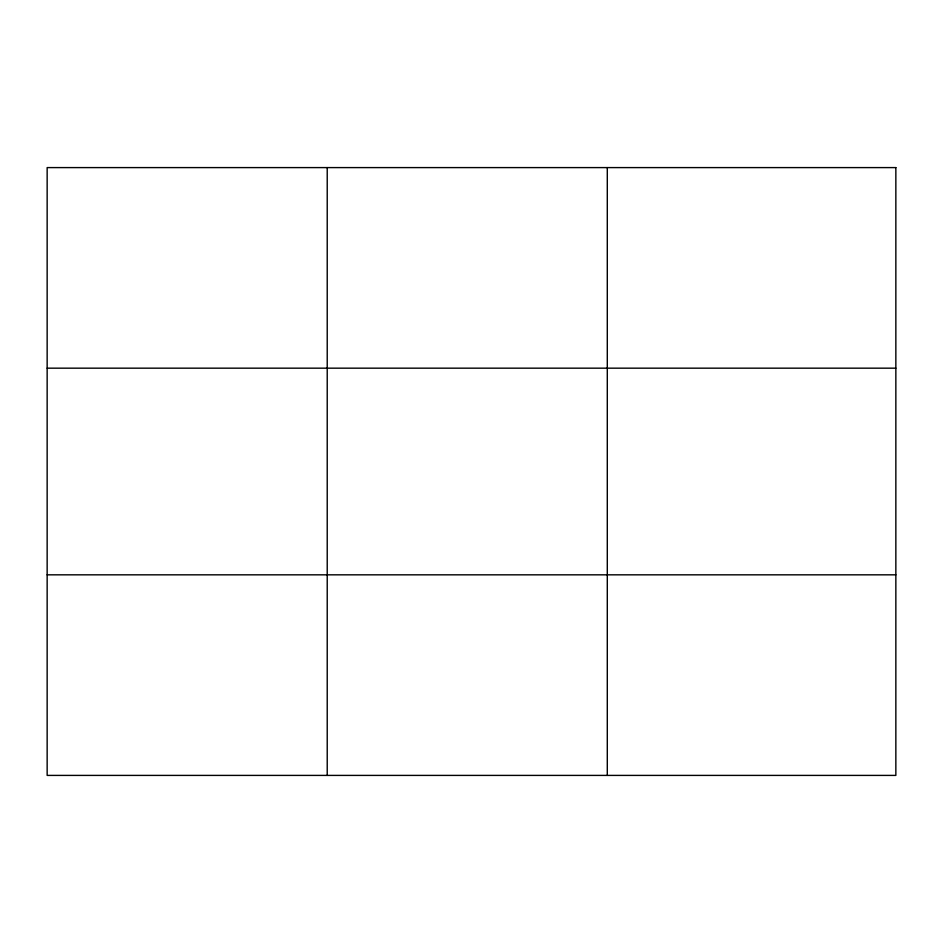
<?xml version="1.0" encoding="UTF-8"?>
<svg xmlns="http://www.w3.org/2000/svg" width="943" height="943" viewBox="0 0 943 943"><rect width="100%" height="100%" fill="white"/><g stroke="black" fill="none" stroke-linecap="round" stroke-linejoin="round"><path stroke-width="1.41" d="M327.221 167.595L327.221 775.405M607.292 167.595L607.292 775.405M47.15 368.171L895.85 368.171M47.15 574.829L895.85 574.829M895.85 167.595L895.85 775.405L47.15 775.405L47.15 167.595L895.85 167.595"/></g></svg>
